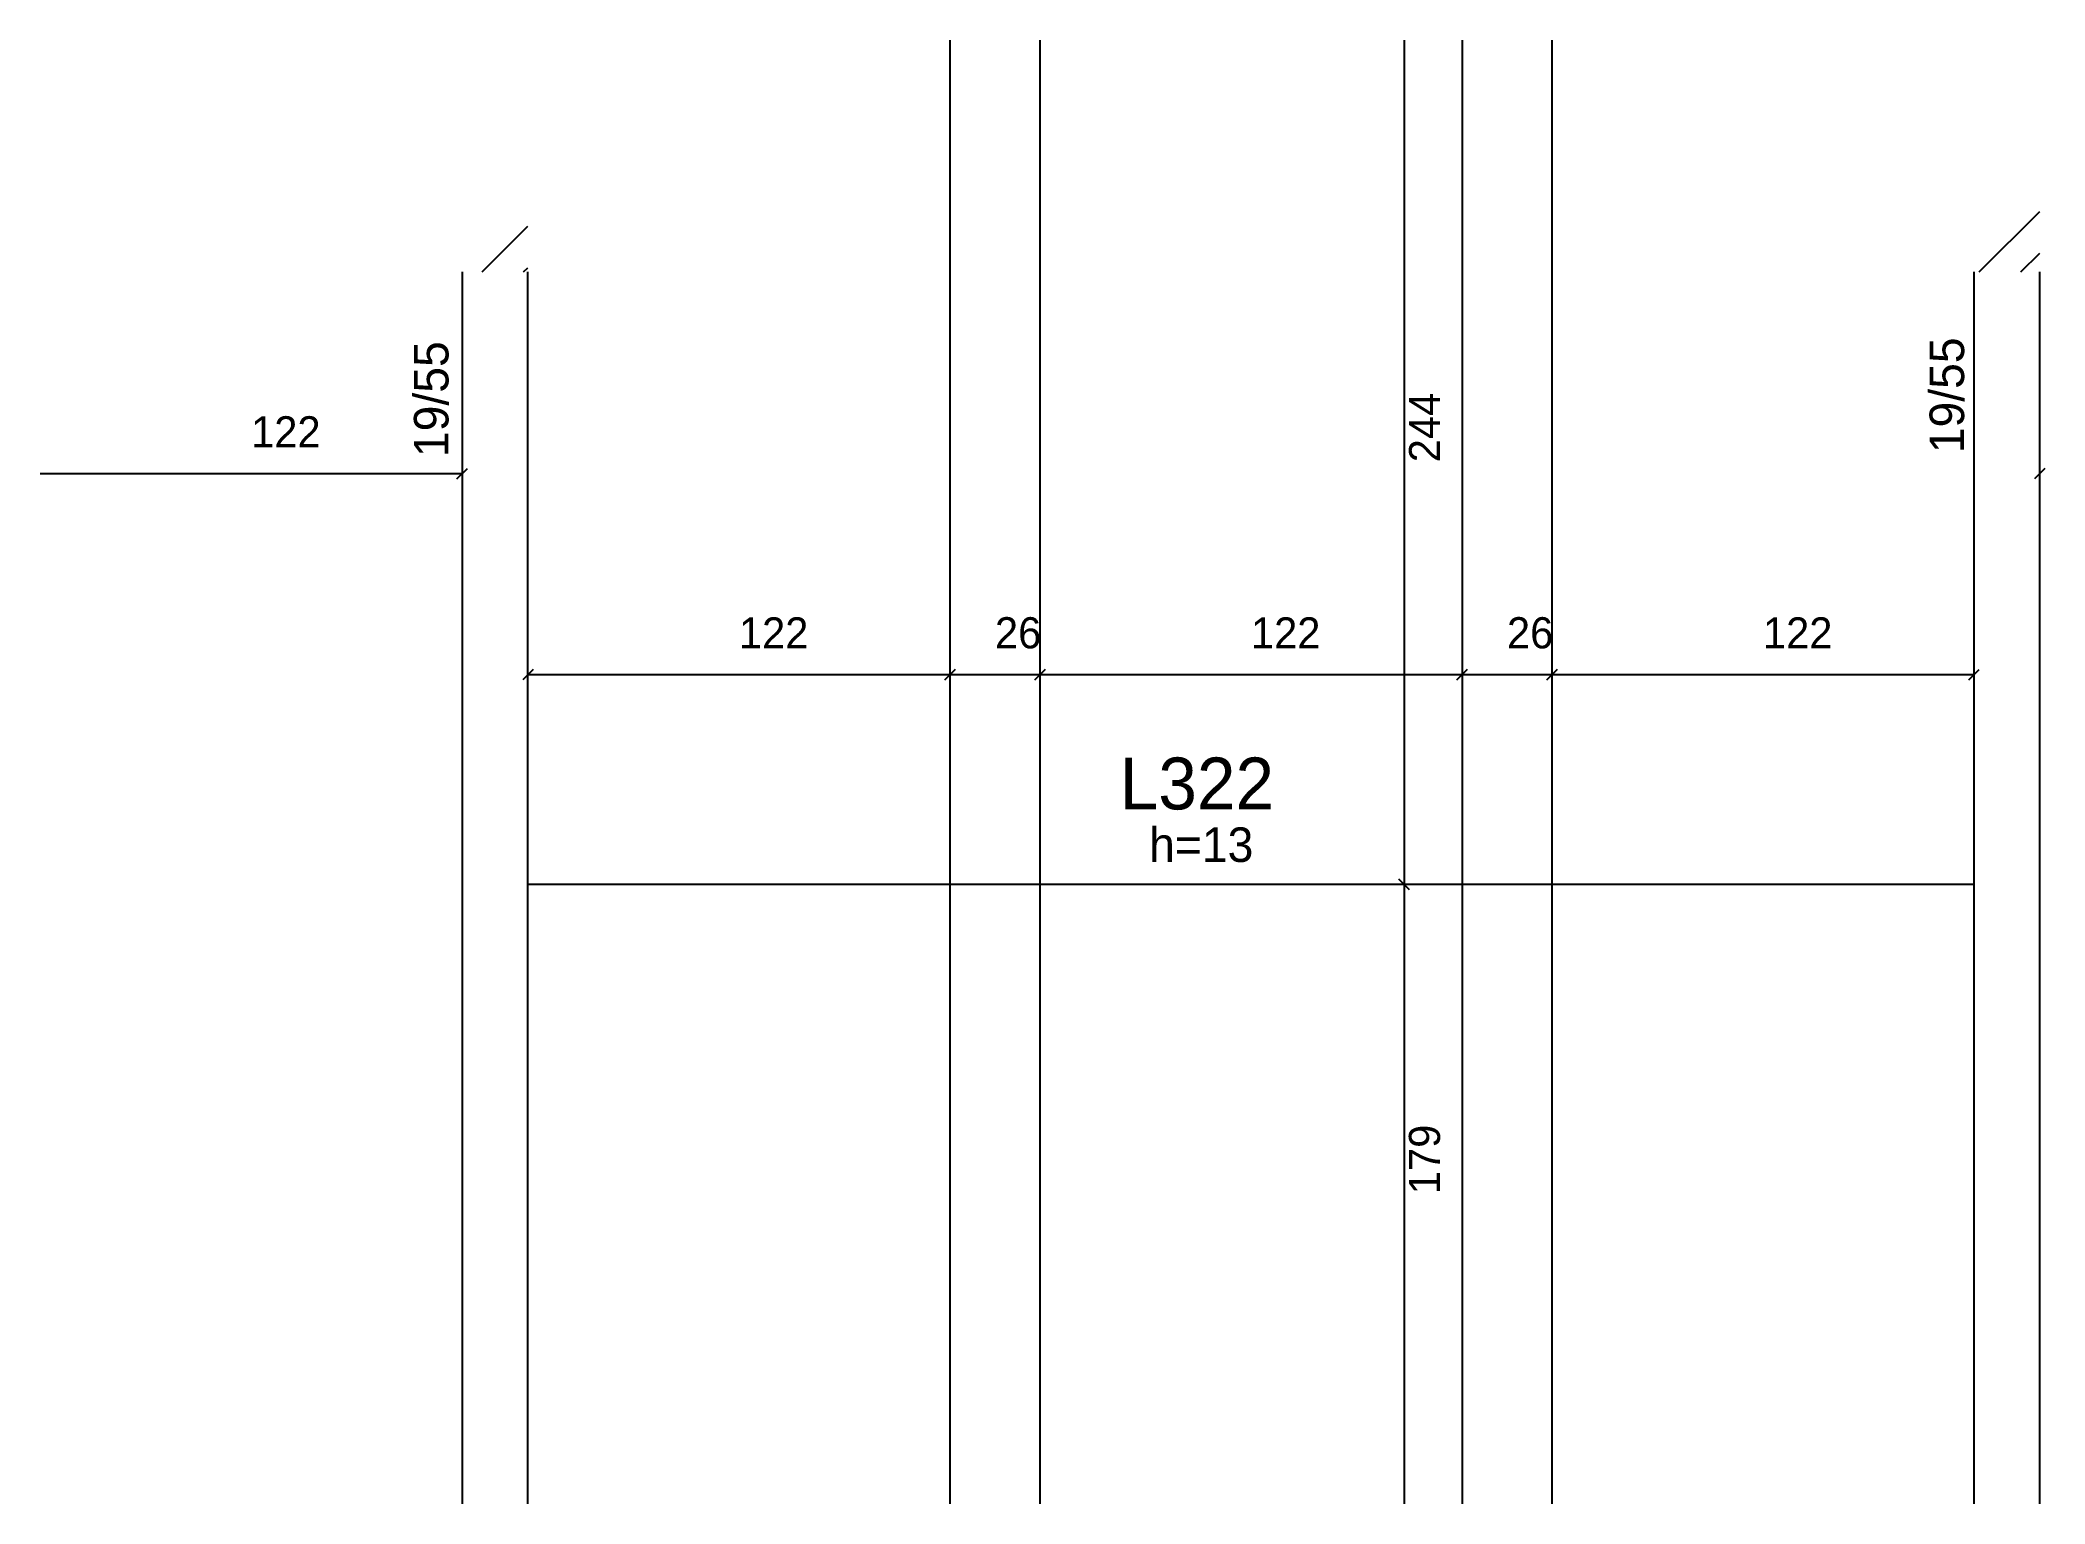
# Model space of a CAD drawing. Header units: metres. Extents: x 3900 to 4480, y 1668 to 2091.
import ezdxf

# ---------------------------------------------------------------- set-up
doc = ezdxf.new("R2010")
doc.units = ezdxf.units.M
for name, color, linetype in [('3', 7, 'Continuous'), ('4', 7, 'Continuous'), ('Painéis', 7, 'Continuous')]:
    doc.layers.add(name, color=color, linetype=linetype)

msp = doc.modelspace()

# ---------------------------------------------------------------- linework, layer by layer
at = {"layer": '3', "color": 3, "lineweight": 25}
for p, q in [((4460.58, 2023.94), (4478.07, 2041.43)), ((4027.83, 2023.94), (4041.07, 2037.18)), ((4472.6, 2023.94), (4478.07, 2029.41)), ((4039.85, 2023.94), (4041.07, 2025.16))]:
    msp.add_line(p, q, dxfattribs=at)
for points in [[(4022.07, 2023.94), (4022.07, 1667.94)], [(4041.07, 1667.94), (4041.07, 2023.94)], [(4459.07, 2023.94), (4459.07, 1667.94)], [(4478.07, 1667.94), (4478.07, 2023.94)]]:
    msp.add_lwpolyline(points, dxfattribs=at)
at = {"layer": 'Painéis', "color": 200, "lineweight": 25}
for p, q in [((4163.08, 2090.94), (4163.08, 1667.94)), ((4189.08, 2090.94), (4189.08, 1667.94)), ((4311.08, 2090.94), (4311.08, 1667.94)), ((4337.08, 2090.94), (4337.08, 1667.94)), ((4458.98, 1846.94), (4040.98, 1846.94))]:
    msp.add_line(p, q, dxfattribs=at)
at = {"layer": 'Painéis', "color": 4, "lineweight": 25}
for p, q in [((4294.33, 2090.94), (4294.33, 1846.94)), ((3900.08, 1965.69), (4022.07, 1965.69)), ((4041.07, 1907.58), (4163.08, 1907.58)), ((4163.08, 1907.58), (4189.08, 1907.58)), ((4189.08, 1907.58), (4311.08, 1907.58)), ((4311.08, 1907.58), (4337.08, 1907.58)), ((4337.08, 1907.58), (4459.07, 1907.58)), ((4294.33, 1846.94), (4294.33, 1667.94))]:
    msp.add_line(p, q, dxfattribs=at)
at = {"layer": 'Painéis', "color": 0, "lineweight": 25}
for p, q in [((4020.57, 1964.19), (4023.57, 1967.19)), ((4479.57, 1967.19), (4476.57, 1964.19)), ((4042.57, 1909.08), (4039.57, 1906.08)), ((4161.58, 1906.08), (4164.58, 1909.08)), ((4164.58, 1909.08), (4161.58, 1906.08)), ((4187.58, 1906.08), (4190.58, 1909.08)), ((4190.58, 1909.08), (4187.58, 1906.08)), ((4309.58, 1906.08), (4312.58, 1909.08)), ((4312.58, 1909.08), (4309.58, 1906.08)), ((4335.58, 1906.08), (4338.58, 1909.08)), ((4338.58, 1909.08), (4335.58, 1906.08)), ((4457.57, 1906.08), (4460.57, 1909.08)), ((4292.83, 1848.44), (4295.83, 1845.44)), ((4295.83, 1845.44), (4292.83, 1848.44))]:
    msp.add_line(p, q, dxfattribs=at)

# ---------------------------------------------------------------- texts
at = {"layer": '3', "color": 3, "lineweight": 25}
for p in [(4018.12, 1970.45), (4456.22, 1971.56)]:
    msp.add_text('19/55', height=10, rotation=90, dxfattribs=at).set_placement(p)
msp.add_text('h=13', height=10, dxfattribs=at).set_placement((4220.65, 1853.44))
at = {"layer": '4', "color": 4, "lineweight": 25}
msp.add_text('L322', height=15, dxfattribs=at).set_placement((4212.14, 1868.62))
at = {"layer": 'Painéis', "color": 240, "lineweight": 25}
for s, p in [('244', (4304.76, 1968.94)), ('179', (4304.73, 1757.44))]:
    msp.add_text(s, height=9, rotation=90, dxfattribs=at).set_placement(p)
for s, p in [('122', (3961.07, 1973.24)), ('122', (4102.07, 1915.13)), ('26', (4176.08, 1915.17)), ('122', (4250.08, 1915.13)), ('26', (4324.08, 1915.17)), ('122', (4398.07, 1915.13))]:
    msp.add_text(s, height=9, dxfattribs=at).set_placement(p)

doc.saveas('drawing.dxf')
